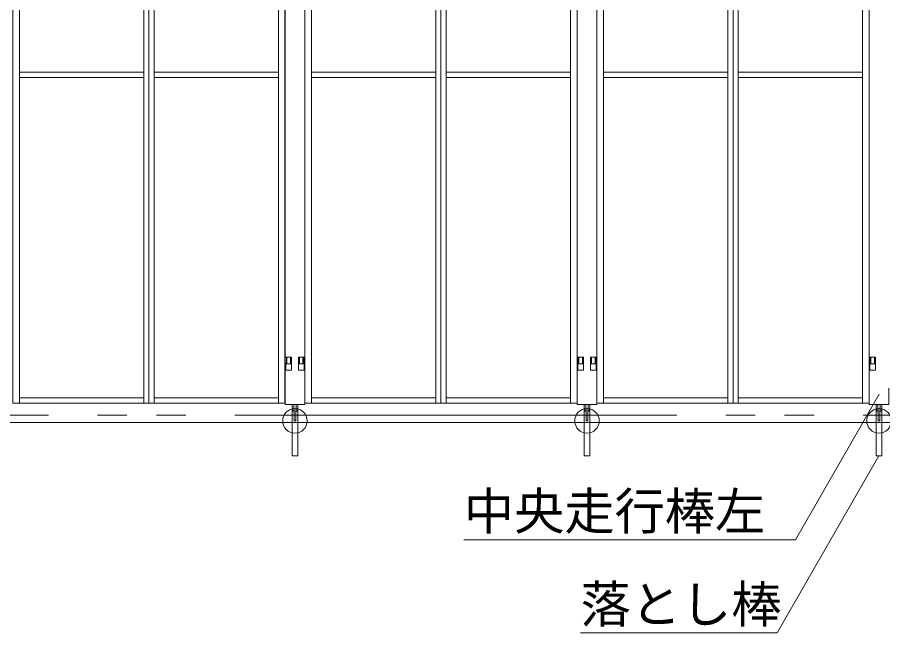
# Model space of a CAD drawing. Units: millimetres, scale not verified. Extents: x -16120 to 16120, y -26100 to 26100.
# Drawn here: x -8064 to -5419, y 8298 to 10179 of the extents above; entities that cross this region are included whole.
import ezdxf
from ezdxf.enums import TextEntityAlignment as Align

# ---------------------------------------------------------------- set-up
doc = ezdxf.new("R2010")
doc.units = ezdxf.units.MM
doc.header["$LTSCALE"] = 150
doc.header["$PDMODE"] = 32
doc.header["$PDSIZE"] = 75
doc.linetypes.add('DASHED1', pattern=[1.8, 1.2, -0.6])
doc.linetypes.add('DOUBLE_CHAIN2', pattern=[12.8, 9, -1, 0.6, -0.6, 0.6, -1])
for name, color, linetype, lineweight in [('0-5_ﾍﾞｰｽﾗｲﾝ', 134, 'Continuous', 18), ('0-8_ﾜｲﾔｰﾛｰﾌﾟ', 134, 'DOUBLE_CHAIN2', 18), ('1-3_中央走行棒', 134, 'Continuous', 18), ('1-5_中央走行棒左', 134, 'Continuous', 18), ('1-9_標準ﾊﾟﾈﾙ', 134, 'Continuous', 18), ('1-B_文字', 134, 'Continuous', 18), ('1-C_落とし棒', 134, 'Continuous', 18)]:
    doc.layers.add(name, color=color, linetype=linetype, lineweight=lineweight)
doc.styles.add('ＭＳ ゴシック', font='')
doc.styles.get('ＭＳ ゴシック').set_extended_font_data('MS Gothic')

msp = doc.modelspace()

# ---------------------------------------------------------------- linework, layer by layer
at = {"layer": '0-5_ﾍﾞｰｽﾗｲﾝ'}
msp.add_line((-14400.3, 8940), (2349.7, 8940), dxfattribs=at)
at = {"layer": '0-8_ﾜｲﾔｰﾛｰﾌﾟ'}
msp.add_line((1631.3, 8963), (-12431.8, 8963), dxfattribs=at)
at = {"layer": '1-3_中央走行棒'}
for p, q in [((-7245.3, 10491.5), (-7245.3, 9140)), ((-7185.3, 9140), (-7185.3, 10491.5)), ((-6352.8, 10491.5), (-6352.8, 9140)), ((-6292.8, 9140), (-6292.8, 10491.5)), ((-7223.8, 8981.9), (-7223.8, 8995)), ((-7218.8, 8981.9), (-7218.8, 8995)), ((-7211.8, 8995), (-7211.8, 8981.9)), ((-7206.8, 8995), (-7206.8, 8981.9)), ((-6331.3, 8981.9), (-6331.3, 8995)), ((-6326.3, 8981.9), (-6326.3, 8995)), ((-6319.3, 8995), (-6319.3, 8981.9)), ((-6314.3, 8995), (-6314.3, 8981.9)), ((-7217.8, 8980.5), (-7217.8, 8945.5)), ((-7212.8, 8945.5), (-7212.8, 8980.5)), ((-6325.3, 8980.5), (-6325.3, 8945.5)), ((-6320.3, 8945.5), (-6320.3, 8980.5))]:
    msp.add_line(p, q, dxfattribs=at)
for points in [[(-7245.3, 9120), (-7245.3, 8995), (-7185.3, 8995), (-7185.3, 9120)], [(-6352.8, 9120), (-6352.8, 8995), (-6292.8, 8995), (-6292.8, 9120)]]:
    msp.add_lwpolyline(points, dxfattribs=at)
for points in [[(-7242.9, 9100), (-7225.6, 9100), (-7225.6, 9120), (-7242.9, 9120)], [(-7204.9, 9100), (-7187.6, 9100), (-7187.6, 9120), (-7204.9, 9120)], [(-6350.4, 9100), (-6333.1, 9100), (-6333.1, 9120), (-6350.4, 9120)], [(-6312.4, 9100), (-6295.1, 9100), (-6295.1, 9120), (-6312.4, 9120)]]:
    msp.add_lwpolyline(points, close=True, dxfattribs=at)
for centre, radius, start, end in [((-7215.3, 8981.9), 8.51, 180, 253.2535), ((-7215.3, 8981.9), 3.5, 180, 225.592), ((-7215.3, 8981.9), 8.51, 287.4635, 360), ((-7215.3, 8981.9), 3.5, 316.7866, 360), ((-6322.8, 8981.9), 8.51, 180, 253.2535), ((-6322.8, 8981.9), 3.5, 180, 225.592), ((-6322.8, 8981.9), 8.51, 287.4635, 360), ((-6322.8, 8981.9), 3.5, 316.7866, 360)]:
    msp.add_arc(centre, radius, start, end, dxfattribs=at)
for p in [(-7215.3, 8945.5), (-6322.8, 8945.5)]:
    msp.add_point(p, dxfattribs=at)
at = {"layer": '1-5_中央走行棒左'}
for p, q in [((-5460.3, 10491.5), (-5460.3, 9140)), ((-5438.8, 8981.9), (-5438.8, 8995)), ((-5433.8, 8981.9), (-5433.8, 8995)), ((-5426.8, 8995), (-5426.8, 8981.9)), ((-5421.8, 8995), (-5421.8, 8981.9)), ((-5432.8, 8980.5), (-5432.8, 8945.5)), ((-5427.8, 8945.5), (-5427.8, 8980.5))]:
    msp.add_line(p, q, dxfattribs=at)
msp.add_lwpolyline([(-5460.3, 9120), (-5460.3, 8995), (-5400.3, 8995), (-5400.3, 9045)], dxfattribs=at)
msp.add_lwpolyline([(-5440.6, 9100), (-5457.9, 9100), (-5457.9, 9120), (-5440.6, 9120)], close=True, dxfattribs=at)
for radius, start, end in [(8.51, 180, 253.2535), (3.5, 180, 225.592), (8.51, 287.4635, 360), (3.5, 316.7866, 360)]:
    msp.add_arc((-5430.3, 8981.9), radius, start, end, dxfattribs=at)
msp.add_point((-5430.3, 8945.5), dxfattribs=at)
at = {"layer": '1-9_標準ﾊﾟﾈﾙ'}
for p, q in [((-7242, 9140), (-7242, 9120)), ((-7188.6, 9140), (-7188.6, 9120)), ((-6349.5, 9140), (-6349.5, 9120)), ((-6296.1, 9140), (-6296.1, 9120)), ((-5457, 9140), (-5457, 9120))]:
    msp.add_line(p, q, dxfattribs=at)
at = {"layer": '1-9_標準ﾊﾟﾈﾙ', "linetype": 'DASHED1'}
for p, q in [((-7239.8, 9140), (-7239.8, 9120)), ((-7228.8, 9140), (-7228.8, 9120)), ((-7201.8, 9140), (-7201.8, 9120)), ((-7190.8, 9140), (-7190.8, 9120)), ((-6347.3, 9140), (-6347.3, 9120)), ((-6336.3, 9140), (-6336.3, 9120)), ((-6309.3, 9140), (-6309.3, 9120)), ((-6298.3, 9140), (-6298.3, 9120)), ((-5454.8, 9140), (-5454.8, 9120)), ((-5443.8, 9140), (-5443.8, 9120))]:
    msp.add_line(p, q, dxfattribs=at)
at = {"layer": '1-9_標準ﾊﾟﾈﾙ'}
for points in [[(-8077.3, 12003), (-8057.5, 12003), (-8057.5, 9000), (-8077.3, 9000)], [(-7661.5, 12003), (-7677, 12003), (-7677, 9000), (-7661.5, 9000)], [(-7661.5, 12003), (-7646, 12003), (-7646, 9000), (-7661.5, 9000)], [(-7245.8, 12003), (-7265.5, 12003), (-7265.5, 9000), (-7245.8, 9000)], [(-7184.8, 12003), (-7165, 12003), (-7165, 9000), (-7184.8, 9000)], [(-6769, 12003), (-6784.5, 12003), (-6784.5, 9000), (-6769, 9000)], [(-6769, 12003), (-6753.5, 12003), (-6753.5, 9000), (-6769, 9000)], [(-6353.3, 12003), (-6373, 12003), (-6373, 9000), (-6353.3, 9000)], [(-6292.3, 12003), (-6272.5, 12003), (-6272.5, 9000), (-6292.3, 9000)], [(-5876.5, 12003), (-5892, 12003), (-5892, 9000), (-5876.5, 9000)], [(-5876.5, 12003), (-5861, 12003), (-5861, 9000), (-5876.5, 9000)], [(-5460.8, 12003), (-5480.5, 12003), (-5480.5, 9000), (-5460.8, 9000)], [(-7677, 10011.5), (-8057.5, 10011.5), (-8057.5, 9995.5), (-7677, 9995.5)], [(-7646, 10011.5), (-7265.5, 10011.5), (-7265.5, 9995.5), (-7646, 9995.5)], [(-6784.5, 10011.5), (-7165, 10011.5), (-7165, 9995.5), (-6784.5, 9995.5)], [(-6753.5, 10011.5), (-6373, 10011.5), (-6373, 9995.5), (-6753.5, 9995.5)], [(-5892, 10011.5), (-6272.5, 10011.5), (-6272.5, 9995.5), (-5892, 9995.5)], [(-5861, 10011.5), (-5480.5, 10011.5), (-5480.5, 9995.5), (-5861, 9995.5)], [(-7677, 9000), (-8057.5, 9000), (-8057.5, 9015.5), (-7677, 9015.5)], [(-7646, 9000), (-7265.5, 9000), (-7265.5, 9015.5), (-7646, 9015.5)], [(-6784.5, 9000), (-7165, 9000), (-7165, 9015.5), (-6784.5, 9015.5)], [(-6753.5, 9000), (-6373, 9000), (-6373, 9015.5), (-6753.5, 9015.5)], [(-5892, 9000), (-6272.5, 9000), (-6272.5, 9015.5), (-5892, 9015.5)], [(-5861, 9000), (-5480.5, 9000), (-5480.5, 9015.5), (-5861, 9015.5)]]:
    msp.add_lwpolyline(points, close=True, dxfattribs=at)
for points in [[(-7245.8, 9120), (-7225.8, 9120), (-7225.8, 9140), (-7245.8, 9140)], [(-7184.8, 9120), (-7204.8, 9120), (-7204.8, 9140), (-7184.8, 9140)], [(-6353.3, 9120), (-6333.3, 9120), (-6333.3, 9140), (-6353.3, 9140)], [(-6292.3, 9120), (-6312.3, 9120), (-6312.3, 9140), (-6292.3, 9140)], [(-5460.8, 9120), (-5440.8, 9120), (-5440.8, 9140), (-5460.8, 9140)]]:
    msp.add_lwpolyline(points, dxfattribs=at)
at = {"layer": '1-B_文字'}
for p, q in [((-5430.3, 9027.2), (-5686, 8582.2)), ((-5430.5, 8838.8), (-5741.7, 8297.8)), ((-6699.3, 8582.2), (-5687, 8582.2)), ((-6342.5, 8297.8), (-5742.6, 8297.8))]:
    msp.add_line(p, q, dxfattribs=at)
for points in [[(-5687.2, 8582.2), (-5686, 8582.2), (-5686.6, 8582.2)], [(-5742.9, 8297.8), (-5741.7, 8297.8), (-5742.3, 8297.8)]]:
    msp.add_lwpolyline(points, dxfattribs=at)
at = {"layer": '1-C_落とし棒'}
for points in [[(-7206.8, 8995), (-7206.8, 8838.8), (-7223.8, 8838.8), (-7223.8, 8995)], [(-6314.3, 8995), (-6314.3, 8838.8), (-6331.3, 8838.8), (-6331.3, 8995)], [(-5421.8, 8995), (-5421.8, 8838.8), (-5438.8, 8838.8), (-5438.8, 8995)]]:
    msp.add_lwpolyline(points, close=True, dxfattribs=at)

# ---------------------------------------------------------------- texts
at = {"layer": '1-B_文字', "style": 'ＭＳ ゴシック'}
for s, p in [('中央走行棒左', (-6699.3, 8579.1)), ('落とし棒', (-6342.5, 8294.6))]:
    msp.add_text(s, height=112.6, dxfattribs=at).set_placement(p, align=Align.BOTTOM_LEFT)

doc.saveas('drawing.dxf')
